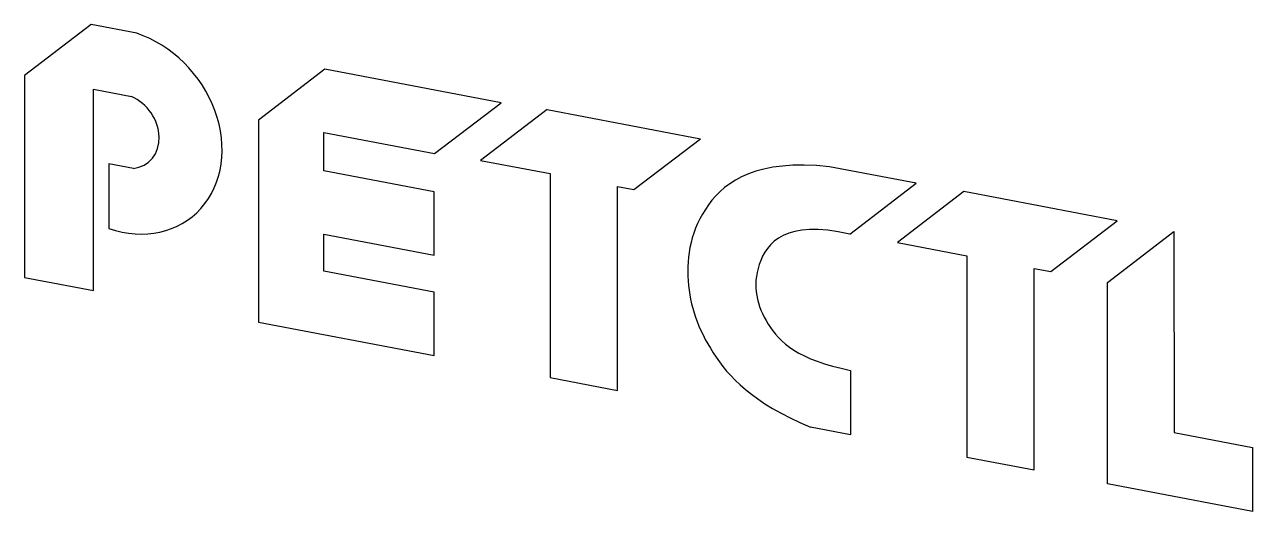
# Model space of a CAD drawing. Extents: x 0.6 to 90.5, y -16.8 to 18.8.
import ezdxf

# ---------------------------------------------------------------- set-up
doc = ezdxf.new("R2010")
doc.units = 0
doc.layers.add('Shape2DView', color=7, linetype='CONTINUOUS')

msp = doc.modelspace()

# ---------------------------------------------------------------- linework, layer by layer
at = {"layer": 'Shape2DView'}
for p, q in [((5.48297, 18.8209), (0.620786, 15.1042)), ((8.83252, 18.1827), (5.48297, 18.8209)), ((22.5929, 15.5544), (17.7307, 11.8377)), ((35.4884, 13.0972), (22.5929, 15.5544)), ((0.620786, 15.1042), (0.620786, 0.318689)), ((5.66424, -0.642298), (5.66424, 14.0831)), ((5.66424, 14.0831), (8.43482, 13.5552)), ((30.6263, 9.38053), (35.4884, 13.0972)), ((38.8515, 12.6022), (33.9893, 8.88549)), ((38.8515, 12.6022), (50.0707, 10.4645)), ((17.7307, 11.8377), (17.7307, -2.94146)), ((22.518, 8.12498), (22.518, 10.9255)), ((22.518, 10.9255), (30.6263, 9.38053)), ((45.2085, 6.74776), (50.0707, 10.4645)), ((8.58062, 8.29156), (6.7952, 8.63175)), ((6.7952, 8.63175), (6.7952, 3.89015)), ((30.5899, 6.58696), (22.518, 8.12498)), ((33.9893, 8.88549), (39.0748, 7.91649)), ((65.8666, 7.20947), (59.5238, 8.41804)), ((39.0748, 7.91649), (39.0748, -7.0084)), ((61.0044, 3.49277), (65.8666, 7.20947)), ((30.5899, 1.94381), (30.5899, 6.58696)), ((44.007, -7.94819), (44.007, 6.97671)), ((44.007, 6.97671), (45.2085, 6.74776)), ((69.347, 6.59695), (64.4849, 2.88026)), ((80.5663, 4.45922), (69.347, 6.59695)), ((75.7041, 0.742529), (80.5663, 4.45922)), ((79.8519, -0.042938), (84.7141, 3.67376)), ((84.7141, 3.67376), (84.743, -11.03)), ((22.518, 0.789494), (22.518, 3.48184)), ((22.518, 3.48184), (30.5899, 1.94381)), ((64.4849, 2.88026), (69.5704, 1.91126)), ((69.5704, 1.91126), (69.5704, -12.8191)), ((74.5026, -13.7589), (74.5026, 0.971472)), ((74.5026, 0.971472), (75.7041, 0.742529)), ((0.620786, 0.318689), (5.66424, -0.642298)), ((30.5899, -0.748531), (22.518, 0.789494)), ((30.5899, -5.39167), (30.5899, -0.748531)), ((79.8519, -14.7781), (79.8519, -0.042938)), ((17.7307, -2.94146), (30.5899, -5.39167)), ((39.0748, -7.0084), (44.007, -7.94819)), ((61.0581, -6.47976), (61.0581, -11.1971)), ((61.0581, -11.1971), (58.1378, -10.6407)), ((84.743, -11.03), (90.4674, -12.1208)), ((90.4674, -12.1208), (90.4674, -16.8008)), ((69.5704, -12.8191), (74.5026, -13.7589)), ((90.4674, -16.8008), (79.8519, -14.7781))]:
    msp.add_line(p, q, dxfattribs=at)
for major_axis, start_param, end_param in [((5.08129, -6.26094), 5.36578, 2.22583), ((1.85857, -2.29005), 5.7982, 2.13199)]:
    msp.add_ellipse((7.81974, 11.0345), major_axis=major_axis, ratio=0.827421, start_param=start_param, end_param=end_param, dxfattribs=at)
for points, knots in [([(59.5238, 8.41804), (54.206, 8.98313), (51.9584, 7.40567), (50.6681, 5.63077), (49.3778, 3.85587), (49.0447, 1.88355), (49.1708, 0.060856), (49.2969, -1.76183), (49.8822, -3.43489), (51.0121, -5.19474), (52.142, -6.9546), (53.8166, -8.80125), (58.1378, -10.6407)], [0, 0, 0, 0, 0.25, 0.25, 0.25, 0.5, 0.5, 0.5, 0.75, 0.75, 0.75, 1, 1, 1, 1]), ([(61.0044, 3.49277), (56.3198, 4.59317), (54.9143, 2.85679), (54.3823, 1.27251), (53.8502, -0.311783), (54.1914, -1.74398), (55.0312, -3.09349), (55.871, -4.443), (57.2093, -5.70982), (61.0581, -6.47976)], [0, 0, 0, 0, 0.333333, 0.333333, 0.333333, 0.666667, 0.666667, 0.666667, 1, 1, 1, 1])]:
    msp.add_open_spline(points, degree=3, knots=knots, dxfattribs=at)

doc.saveas('drawing.dxf')
